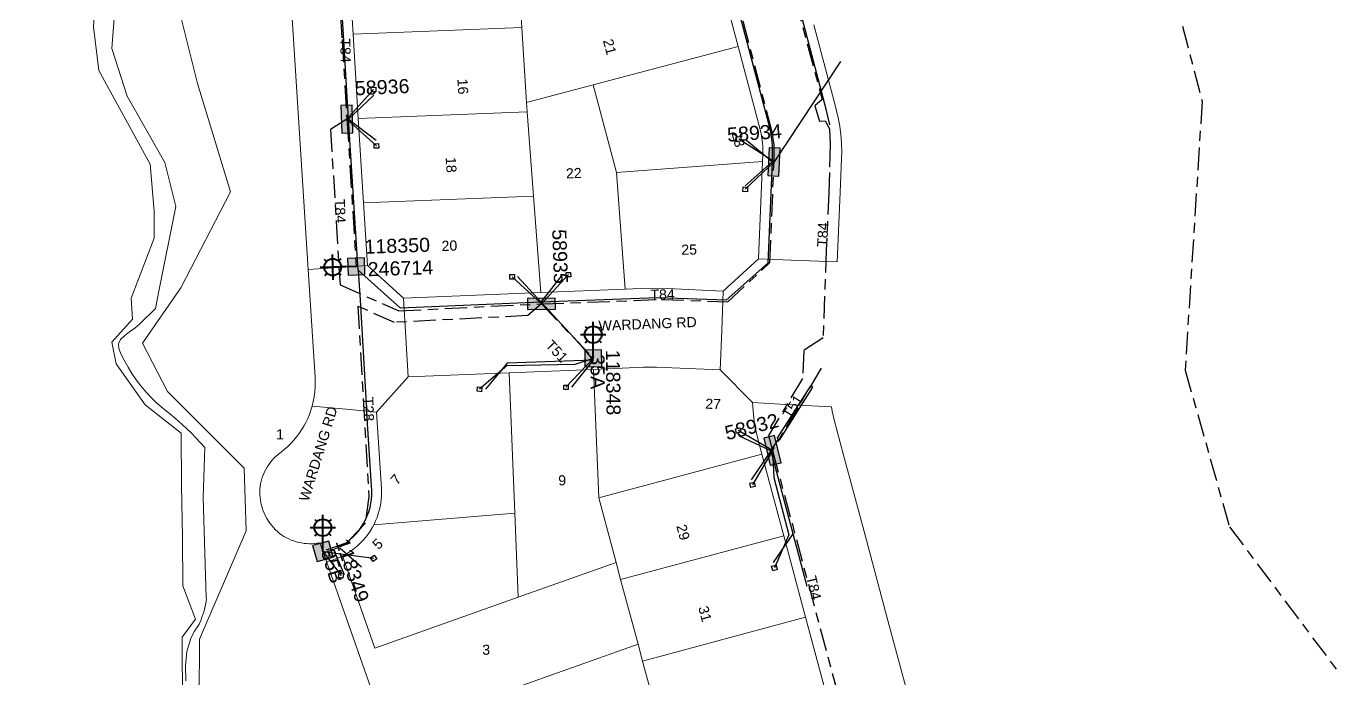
# Model space of a CAD drawing. Header units: metres. Extents: x 300929 to 302247, y 6244220 to 6246836.
# Drawn here: x 301805 to 302038, y 6245014.8 to 6245130.8 of the extents above; entities that cross this region are included whole.
import ezdxf
from ezdxf.enums import TextEntityAlignment as Align

# ---------------------------------------------------------------- set-up
doc = ezdxf.new("R2010")
doc.units = ezdxf.units.M
doc.linetypes.add('Cable Exist UG', pattern=[8.2, 4, -1.2, 1.8, -1.2])
doc.layers.get('0').update_dxf_attribs({"color": 6})
for name, color, linetype in [('_User Miscellaneous1', 7, 'Continuous'), ('Duct_SP_EXT', 7, 'Continuous'), ('Equip_SP_SL_EXT', 7, 'Continuous'), ('Mains_HV_EXT', 7, 'Continuous'), ('Mains_LV_EXT', 7, 'Continuous'), ('Mains_LV_SL_EXT', 7, 'Continuous'), ('Services_SP_EXT', 7, 'Continuous'), ('SupportsUG_SP_LV_EXT', 7, 'Continuous'), ('SupportsUG_SP_LV_SL_EXT', 7, 'Continuous')]:
    doc.layers.add(name, color=color, linetype=linetype)
doc.layers.add('Cadastre Land Parcels_SP_EXT', color=9, linetype='Continuous', lineweight=5)
doc.layers.add('Cadastre Roads_SP_EXT', color=9, linetype='Continuous', lineweight=5)
doc.styles.add('COLUMN_LABEL', font='arial.ttf')
doc.styles.add('iecARIAL', font='arial.ttf', dxfattribs={"height": 2})
doc.styles.add('POLE_LABEL', font='arial.ttf')
doc.styles.get("Standard").update_dxf_attribs({"font": 'arial.ttf'})

# ---------------------------------------------------------------- blocks, each defined once
blk = doc.blocks.new('COLUMN_EXT')
blk.add_hatch(color=256).paths.add_polyline_path([(-1.49, 1.48), (-1.49, -1.49), (1.48, -1.49), (1.48, 1.48)])
blk.add_lwpolyline([(-1.49, -1.49), (1.48, -1.49), (1.48, 1.48), (-1.49, 1.48)], close=True)
for tag, height, style, flags, p in [('ASSET_NUM', 2.5, 'COLUMN_LABEL', 8, (2, 2)), ('STRUCTURE_PLANT_NUMBER', 0.2, 'POLE_LABEL', 9, (1.81, 0.03)), ('STREET_CODE', 0.2, 'COLUMN_LABEL', 9, (1.81, -0.2))]:
    blk.add_attdef(tag, text='', height=height, dxfattribs=dict(style=style, flags=flags)).set_placement(p, align=Align.MIDDLE_LEFT)
at = {"flags": 1}
blk.add_attdef('Z', (1.81, -2.35), '', height=0.2, dxfattribs=at)
at = {"flags": 9}
for tag, p in [('COLUMN_TYPE', (1.81, -0.4)), ('OWNED_BY', (1.81, -0.6)), ('STATE', (1.81, -0.8)), ('USAGE', (1.81, -1)), ('STREETNAME', (1.81, -1.6)), ('SUBURB', (1.81, -1.8)), ('LEGEND', (1.81, -1.2)), ('LOCATION', (1.81, -1.4)), ('NOTES', (1.81, -2))]:
    blk.add_attdef(tag, text='', height=0.2, dxfattribs=at).set_placement(p, align=Align.MIDDLE_LEFT)
blk = doc.blocks.new('PILLAR_EXT')
blk.add_hatch(color=256).paths.add_polyline_path([(-2.475, 0.99), (-2.475, -0.99), (2.475, -0.99), (2.475, 0.99)])
blk.add_lwpolyline([(-2.475, -0.99), (2.475, -0.99), (2.475, 0.99), (-2.475, 0.99)], close=True)
at = {"style": 'iecARIAL', "flags": 8}
blk.add_attdef('ASSET_NUM', (1.5, 3.5), '', height=2.5, dxfattribs=at)
for tag, p, flags in [('OWNED_BY', (0, -0.2), 9), ('STATE', (0, -0.4), 9), ('SUPPORT_TYPE', (0, -0.6), 9), ('STREETNAME', (0, -1.8), 9), ('SUBURB', (0, -2), 1), ('USAGE', (0, -0.8), 9), ('LEGEND', (0, -1), 9), ('LOCATION', (0, -1.2), 9), ('NOTES', (0, -1.4), 9), ('PARENT', (0, -1.6), 9)]:
    blk.add_attdef(tag, p, '', height=0.2, dxfattribs=dict(flags=flags))
blk = doc.blocks.new('SL_LANTERN_EXT')
at = {"lineweight": 40}
for p, q in [((-1.46, 5.68), (-1.06, 5.28)), ((0, 1.97), (0, 6.47)), ((1.46, 5.68), (1.06, 5.28)), ((-2.25, 4.22), (2.25, 4.22)), ((-1.46, 2.76), (-1.06, 3.16)), ((0, 0), (0, 2.72)), ((1.46, 2.76), (1.06, 3.16))]:
    blk.add_line(p, q, dxfattribs=at)
blk.add_circle((0, 4.22), 1.5, dxfattribs=at)
at = {"style": 'iecARIAL', "flags": 8}
blk.add_attdef('ASSET_NUM', (1.5, 1.5), '', height=2.5, dxfattribs=at)
for tag, p, height, flags in [('OPERATING_VOLTAGE', (0.98, -1.65), 0.2, 9), ('ORIENTATION', (0.98, -1.85), 0.2, 9), ('OWNED_BY', (0.98, -2.05), 0.2, 9), ('STATE', (0.98, -2.25), 0.2, 9), ('CONSTRUCTED_VOLTAGE', (0.98, -0.65), 0.2, 9), ('CONTROL_TYPE', (0.98, -0.85), 0.2, 9), ('LANTERN_PURPOSE', (0.98, -1.05), 0.2, 9), ('LANTERN_TYPE', (0.98, -1.25), 0.2, 9), ('NO_PHASES', (0.98, -1.45), 0.2, 9), ('USAGE', (0.98, -2.45), 0.2, 9), ('LNUMBER', (2.18, -3.25), 2.5, 8), ('CEXIST', (0.98, -2.65), 0.2, 9), ('CNEW', (0.98, -2.85), 0.2, 9), ('CNUMBER', (0.98, -3.05), 0.2, 9), ('CREMOVE', (0.98, -3.25), 0.2, 9), ('CREPLACE', (0.98, -3.45), 0.2, 9), ('LKINGHEIGHT', (0.98, -3.65), 0.2, 9), ('LBRACKET', (0.98, -3.85), 0.2, 9), ('LBRACKETVOCAB', (0.98, -4.05), 0.2, 9), ('LCATEGORY', (0.98, -4.25), 0.2, 9), ('LCHARGE1', (0.98, -4.45), 0.2, 9), ('LCHARGE1PERCENT', (0.98, -4.65), 0.2, 9), ('LCHARGE2', (0.98, -4.85), 0.2, 9), ('LCHARGE2PERCENT', (0.98, -5.05), 0.2, 9), ('LCHARGE3', (0.98, -5.25), 0.2, 9), ('LCHARGE3PERCENT', (0.98, -5.45), 0.2, 9), ('LEXIST', (0.98, -5.65), 0.2, 9), ('LLAMP', (0.98, -5.85), 0.2, 9), ('LLAMPVOCAB', (0.98, -6.05), 0.2, 9), ('LMAST', (0.98, -6.25), 0.2, 9), ('LMASTVOCAB', (0.98, -6.45), 0.2, 9), ('LNEW', (0.98, -6.65), 0.2, 9), ('LANTNUMBER', (0.98, -6.85), 0.2, 9), ('STREETNAME', (0.98, -9.25), 0.2, 9), ('SUBURB', (0.98, -9.45), 0.2, 1), ('LOUTREACH', (0.98, -7.25), 0.2, 9), ('LOUTREACHVOCAB', (0.98, -7.45), 0.2, 9), ('LRATECODE', (0.98, -7.65), 0.2, 9), ('LREMOVE', (0.98, -7.85), 0.2, 9), ('LREPLACE', (0.98, -8.05), 0.2, 9), ('LTYPE', (0.98, -8.25), 0.2, 9), ('LTYPEVOCAB', (0.98, -8.45), 0.2, 9), ('LEGEND', (0.98, -8.65), 0.2, 9), ('LOCATION', (0.98, -8.85), 0.2, 9), ('NOTES', (0.98, -9.05), 0.2, 9)]:
    blk.add_attdef(tag, p, '', height=height, dxfattribs=dict(flags=flags))
blk = doc.blocks.new('CCP_EXT')
at = {"flags": 9}
blk.add_attdef('NOTES', text='', height=0.2, dxfattribs=at).set_placement((0, -2), align=Align.MIDDLE_LEFT)
blk.add_wipeout([(0, 0.57), (0.57, 0), (0, -0.57), (-0.57, 0)])
blk.add_lwpolyline([(-0.57, 0), (0, 0.57), (0.57, 0), (0, -0.57), (-0.57, 0)])
at = {"flags": 1}
blk.add_attdef('Z', (0, 0), '', height=0.2, dxfattribs=at)
at = {"flags": 9}
for tag, p in [('CCP_TYPE', (0, 0)), ('CONSTRUCTED_VOLTAGE', (0, -0.2)), ('OPERATING_VOLTAGE', (0, -0.6)), ('ORIENTATION', (0, -0.8)), ('OWNED_BY', (0, -1)), ('STATE', (0, -1.8)), ('NO_PHASES', (0, -0.4)), ('USAGE', (0, -1.2)), ('LEGEND', (0, -1.4)), ('LIFE_SUPPORT', (0, -1.6))]:
    blk.add_attdef(tag, text='', height=0.2, dxfattribs=at).set_placement(p, align=Align.MIDDLE_LEFT)

msp = doc.modelspace()

# ---------------------------------------------------------------- linework, layer by layer
at = {"layer": '_User Miscellaneous1'}
for points in [[(301862.31, 6245114.27), (301860.49, 6245144.22)], [(301947.88, 6245113.24), (301947.25, 6245116.05), (301939.56, 6245145.09)], [(301864.03, 6245087.41), (301864.39, 6245082.08)], [(301864.39, 6245082.08), (301865.27, 6245066.72)], [(301896.56, 6245081.74), (301898.68, 6245079.43)], [(301898.68, 6245079.43), (301903.07, 6245074.66)], [(301903.07, 6245074.66), (301905.82, 6245071.45)], [(301865.27, 6245066.72), (301865.5, 6245062.89)], [(301866.4, 6245049.07), (301865.5, 6245062.89)], [(301937.39, 6245055.29), (301938.72, 6245057.36)], [(301858, 6245037.26), (301859.63, 6245037.79)]]:
    msp.add_lwpolyline(points, dxfattribs=at)
for points in [[(301861.21, 6245038.53, 0.288129), (301866.4, 6245049.07)], [(301860.07, 6245037.98, 0.050229), (301861.21, 6245038.53)], [(301859.63, 6245037.79, 0.071767), (301860.07, 6245037.98)]]:
    msp.add_lwpolyline(points, format="xyb", dxfattribs=at)
at = {"layer": 'Cadastre Land Parcels_SP_EXT', "linetype": 'Continuous'}
for points in [[(301832.75, 6245009.77), (301832.69, 6245022.2), (301835.06, 6245025.36), (301832.86, 6245031.29), (301832.79, 6245039.89), (301832.61, 6245049.19), (301832.52, 6245058.45), (301826.13, 6245063.5), (301820.97, 6245070.79), (301820.18, 6245074.6), (301823.86, 6245078.72), (301823.66, 6245082.43), (301827.75, 6245093.11), (301827.76, 6245097.91), (301827, 6245106.3), (301817.87, 6245122.92), (301816.92, 6245130.71), (301817.39, 6245137.52), (301820.24, 6245148.94), (301820.24, 6245148.94), (301780.29, 6245157.94)], [(301869.12, 6245005.05), (301858.38, 6245035.63), (301857.21, 6245038.96), (301856.74, 6245038.89), (301856.27, 6245038.83), (301855.8, 6245038.8), (301855.32, 6245038.8), (301854.85, 6245038.82), (301854.38, 6245038.86), (301853.91, 6245038.93), (301853.45, 6245039.03), (301852.99, 6245039.15), (301852.54, 6245039.29), (301852.09, 6245039.45), (301851.66, 6245039.64), (301851.24, 6245039.85), (301850.82, 6245040.09), (301850.42, 6245040.34), (301850.04, 6245040.62), (301849.66, 6245040.94), (301849.3, 6245041.29), (301848.96, 6245041.65), (301848.63, 6245042.03), (301848.33, 6245042.42), (301848.05, 6245042.83), (301847.78, 6245043.26), (301847.55, 6245043.7), (301847.33, 6245044.15), (301847.14, 6245044.61), (301846.98, 6245045.08), (301846.84, 6245045.56), (301846.72, 6245046.04), (301846.63, 6245046.53), (301846.56, 6245047.03), (301846.53, 6245047.53), (301846.51, 6245048.02), (301846.53, 6245048.52), (301846.58, 6245049), (301846.66, 6245049.47), (301846.77, 6245049.93), (301846.9, 6245050.39), (301847.05, 6245050.84), (301847.23, 6245051.28), (301847.43, 6245051.71), (301847.65, 6245052.13), (301847.89, 6245052.54), (301848.16, 6245052.94), (301848.45, 6245053.32), (301848.75, 6245053.69), (301849.07, 6245054.04), (301849.41, 6245054.37), (301849.77, 6245054.68), (301850.15, 6245054.98), (301850.44, 6245055.19), (301850.88, 6245055.53), (301851.48, 6245056.09), (301852.04, 6245056.62), (301852.56, 6245057.19), (301853.06, 6245057.78), (301853.53, 6245058.39), (301853.96, 6245059.03), (301854.37, 6245059.69), (301854.73, 6245060.37), (301855.06, 6245061.07), (301855.35, 6245061.78), (301855.61, 6245062.51), (301855.82, 6245063.25), (301856.02, 6245064.09), (301856.18, 6245064.94), (301856.3, 6245065.8), (301856.36, 6245066.66), (301856.39, 6245067.53), (301856.36, 6245068.39), (301855.1, 6245087.55), (301855.1, 6245087.55), (301851.51, 6245144.29)], [(301835.76, 6245011.13), (301835.82, 6245021.84), (301844.08, 6245041.07), (301843.73, 6245052.23), (301830.1, 6245065.85), (301825.64, 6245074.42), (301832.48, 6245084.26), (301841.33, 6245101.38), (301835.44, 6245120.63), (301830.64, 6245139.9)], [(301830.64, 6245139.9), (301835.44, 6245120.63), (301841.33, 6245101.38), (301832.48, 6245084.26), (301825.64, 6245074.42), (301830.1, 6245065.85), (301843.73, 6245052.23), (301844.08, 6245041.07), (301835.82, 6245021.84), (301835.76, 6245011.13)], [(301820.79, 6245134.47), (301820.19, 6245126.81), (301822.94, 6245118.36), (301829.62, 6245106.58), (301831.58, 6245098.73), (301828.62, 6245084), (301827.98, 6245080.62), (301827.41, 6245080.05), (301826.83, 6245079.49), (301826.26, 6245078.93), (301825.68, 6245078.36), (301825.1, 6245077.8), (301824.27, 6245077.12), (301823.34, 6245076.45), (301822.46, 6245075.78), (301821.77, 6245075.08), (301821.42, 6245074.31), (301821.45, 6245073.53), (301821.72, 6245072.71), (301822.15, 6245071.85), (301822.63, 6245071.01), (301823.09, 6245070.2), (301823.77, 6245069.04), (301824.54, 6245067.92), (301825.38, 6245066.84), (301826.27, 6245065.8), (301827.18, 6245064.79), (301828.21, 6245063.78), (301829.32, 6245062.83), (301830.46, 6245061.92), (301831.59, 6245061), (301832.68, 6245060.04), (301833.52, 6245059.24), (301834.35, 6245058.42), (301835.17, 6245057.59), (301835.97, 6245056.75), (301836.76, 6245055.9), (301836.42, 6245047.04), (301837, 6245029.17), (301837.03, 6245028.96), (301836.91, 6245028.18), (301836.75, 6245027.41), (301836.54, 6245026.64), (301836.3, 6245025.89), (301836.03, 6245025.16), (301835.71, 6245024.5), (301835.33, 6245023.87), (301834.93, 6245023.24), (301834.55, 6245022.61), (301834.23, 6245021.95), (301833.57, 6245019.66), (301833.29, 6245017.09), (301833.37, 6245014.44)]]:
    msp.add_lwpolyline(points, dxfattribs=at)
for points in [[(301863.1, 6245129.37), (301893.1, 6245130.57), (301892.98, 6245132.49), (301892.2, 6245145.54), (301862.16, 6245144.35), (301863.1, 6245129.37)], [(301893.93, 6245117.22), (301905.8, 6245120.36), (301931.57, 6245127.18), (301927.73, 6245141.69), (301892.98, 6245132.49), (301893.1, 6245130.57), (301893.93, 6245117.22)], [(301864.03, 6245114.38), (301894.05, 6245115.58), (301893.93, 6245117.22), (301893.1, 6245130.57), (301863.1, 6245129.37), (301864.03, 6245114.38)], [(301931.57, 6245127.18), (301905.8, 6245120.36), (301909.93, 6245104.79), (301935.92, 6245106.73), (301935.97, 6245107.91), (301935.99, 6245108.53), (301935.97, 6245109.32), (301935.91, 6245110.1), (301935.81, 6245110.88), (301935.67, 6245111.65), (301935.49, 6245112.41), (301931.57, 6245127.18)], [(301911.5, 6245084.05), (301909.93, 6245104.79), (301905.8, 6245120.36), (301893.93, 6245117.22), (301894.05, 6245115.58), (301895.19, 6245100.61), (301896.49, 6245083.44), (301911.5, 6245084.05)], [(301864.96, 6245099.39), (301895.19, 6245100.61), (301894.05, 6245115.58), (301864.03, 6245114.38), (301864.96, 6245099.39)], [(301935.18, 6245089.45), (301935.92, 6245106.73), (301909.93, 6245104.79), (301911.5, 6245084.05), (301914.2, 6245084.16), (301917.19, 6245084.2), (301919.01, 6245084.15), (301928.91, 6245083.72), (301935.18, 6245089.45)], [(301896.49, 6245083.44), (301895.19, 6245100.61), (301864.96, 6245099.39), (301865.66, 6245088.23), (301872.04, 6245082.46), (301896.49, 6245083.44)], [(301891.87, 6245044.21), (301890.85, 6245069.18), (301872.9, 6245068.45), (301867.28, 6245062.21), (301868.13, 6245048.62), (301868.15, 6245047.96), (301868.14, 6245047.31), (301868.1, 6245046.65), (301868.02, 6245046), (301867.91, 6245045.36), (301867.76, 6245044.72), (301867.58, 6245044.09), (301867.37, 6245043.47), (301867.12, 6245042.86), (301866.85, 6245042.27), (301866.8, 6245042.17), (301891.87, 6245044.21)], [(301892.48, 6245029.29), (301909.87, 6245035.46), (301906.79, 6245046.94), (301905.86, 6245069.79), (301890.85, 6245069.18), (301891.87, 6245044.21), (301892.48, 6245029.29)], [(301928.39, 6245069.72), (301918.4, 6245070.15), (301917.03, 6245070.19), (301914.77, 6245070.16), (301905.86, 6245069.79), (301906.79, 6245046.94), (301935.79, 6245054.72), (301935.12, 6245057.21), (301934.76, 6245058.68), (301934.48, 6245060.18), (301934.28, 6245061.68), (301934.16, 6245063.2), (301934.13, 6245063.89), (301928.39, 6245069.72)], [(301939.68, 6245040.22), (301935.79, 6245054.72), (301906.79, 6245046.94), (301909.87, 6245035.46), (301910.68, 6245032.44), (301939.68, 6245040.22)], [(301892.48, 6245029.29), (301891.87, 6245044.21), (301866.8, 6245042.17), (301866.49, 6245041.6), (301866.15, 6245041.04), (301865.77, 6245040.5), (301865.38, 6245039.98), (301864.95, 6245039.48), (301864.5, 6245039), (301864.03, 6245038.55), (301863.53, 6245038.12), (301863.01, 6245037.72), (301862.47, 6245037.35), (301861.91, 6245037.01), (301861.34, 6245036.7), (301861.21, 6245036.63), (301866.97, 6245020.22), (301892.48, 6245029.29)], [(301943.57, 6245025.73), (301939.68, 6245040.22), (301910.68, 6245032.44), (301913.77, 6245020.94), (301914.58, 6245017.94), (301943.57, 6245025.73)], [(301892.48, 6245029.29), (301866.97, 6245020.22), (301861.21, 6245036.63), (301860.61, 6245036.35), (301860, 6245036.11), (301859.38, 6245035.9), (301858.76, 6245035.72), (301858.38, 6245035.63), (301869.12, 6245005.05), (301913.77, 6245020.94), (301910.68, 6245032.44), (301909.87, 6245035.46), (301892.48, 6245029.29)], [(301918.47, 6245003.44), (301947.47, 6245011.23), (301943.57, 6245025.73), (301914.58, 6245017.94), (301917.68, 6245006.4), (301918.47, 6245003.44)], [(301914.58, 6245017.94), (301913.77, 6245020.94), (301869.12, 6245005.05), (301878.47, 6244978.42), (301878.99, 6244978.78), (301879.53, 6244979.11), (301880.09, 6244979.41), (301880.66, 6244979.69), (301881.24, 6244979.94), (301881.84, 6244980.15), (301882.44, 6244980.34), (301883.06, 6244980.49), (301878.81, 6244992.56), (301917.68, 6245006.4), (301914.58, 6245017.94)]]:
    msp.add_lwpolyline(points, close=True, dxfattribs=at)
at = {"layer": 'Duct_SP_EXT'}
for p, q in [((301938.52, 6245057.49), (301944.47, 6245066.87)), ((301938.93, 6245057.23), (301944.87, 6245066.61)), ((301944.47, 6245066.87), (301944.67, 6245066.74)), ((301944.87, 6245066.61), (301944.67, 6245066.74)), ((301938.52, 6245057.49), (301938.72, 6245057.36)), ((301938.93, 6245057.23), (301938.72, 6245057.36))]:
    msp.add_line(p, q, dxfattribs=at)
at = {"layer": 'Mains_LV_EXT', "linetype": 'Cable Exist UG'}
for points in [[(301860.19, 6245144.21), (301860.31, 6245140.89), (301861.15, 6245128.42), (301862.01, 6245114.26)], [(301939.26, 6245145.01), (301939.66, 6245143.5), (301946.49, 6245117.76), (301945.22, 6245116.67), (301946.05, 6245113.9), (301947.07, 6245113.99), (301947.79, 6245112.57), (301947.94, 6245109.74), (301947.8, 6245104.78), (301947.7, 6245101.31)], [(301947.7, 6245101.31), (301947.25, 6245091), (301946.67, 6245075.41), (301943.26, 6245073.14), (301943.02, 6245068.18), (301936.95, 6245058.02), (301937.67, 6245055.37)], [(301896.58, 6245081.44), (301905.81, 6245071.75)], [(301946.33, 6245070.02), (301937.67, 6245055.37)]]:
    msp.add_lwpolyline(points, dxfattribs=at)
at = {"layer": 'Mains_LV_SL_EXT', "linetype": 'Cable Exist UG'}
msp.add_lwpolyline([(301862.01, 6245114.26), (301863.66, 6245088.09)], dxfattribs=at)
at = {"layer": 'Services_SP_EXT'}
msp.add_lwpolyline([(301949.76, 6245124.52), (301937.95, 6245106.68)], dxfattribs=at)

# ---------------------------------------------------------------- block references
at = {"layer": 'Equip_SP_SL_EXT'}
ref = msp.add_blockref('SL_LANTERN_EXT', (301863.7, 6245088.09), dxfattribs=dict(at, rotation=91.6440303426773))
ref.add_attrib('ASSET_NUM', '118350', dxfattribs={"layer": '0', "height": 2.5, "rotation": 1.8622, "style": 'iecARIAL'}).set_placement((301865.2, 6245089.59), align=Align.BOTTOM_LEFT)
ref = msp.add_blockref('SL_LANTERN_EXT', (301905.81, 6245071.75), dxfattribs=at)
ref.add_attrib('ASSET_NUM', '118348', dxfattribs={"layer": '0', "height": 2.5, "rotation": 270.5868, "style": 'iecARIAL'}).set_placement((301907.31, 6245073.25), align=Align.BOTTOM_LEFT)
ref = msp.add_blockref('SL_LANTERN_EXT', (301857.74, 6245037.44), dxfattribs=at)
ref.add_attrib('ASSET_NUM', '118349', dxfattribs={"layer": '0', "height": 2.5, "rotation": 288.5586, "style": 'iecARIAL'}).set_placement((301859.24, 6245038.94), align=Align.BOTTOM_LEFT)
at = {"layer": 'SupportsUG_SP_LV_EXT'}
ref = msp.add_blockref('PILLAR_EXT', (301862.01, 6245114.26), dxfattribs=dict(at, rotation=91.6440303426773))
ref.add_attrib('ASSET_NUM', '58936', dxfattribs={"layer": '0', "height": 2.5, "rotation": 2.5748, "style": 'iecARIAL'}).set_placement((301863.51, 6245117.76), align=Align.BOTTOM_LEFT)
ref = msp.add_blockref('PILLAR_EXT', (301937.95, 6245106.68), dxfattribs=dict(at, rotation=267.4791053809613))
ref.add_attrib('ASSET_NUM', '58934', dxfattribs={"layer": '0', "height": 2.5, "rotation": 3.9853, "style": 'iecARIAL'}).set_placement((301939.45, 6245110.18), align=Align.BOTTOM_RIGHT)
ref = msp.add_blockref('PILLAR_EXT', (301896.58, 6245081.44), dxfattribs=dict(at, rotation=180.9634670667966))
ref.add_attrib('ASSET_NUM', '58935', dxfattribs={"layer": '0', "height": 2.5, "rotation": 271.9064, "style": 'iecARIAL'}).set_placement((301898.08, 6245084.94), align=Align.BOTTOM_RIGHT)
ref = msp.add_blockref('PILLAR_EXT', (301937.67, 6245055.37), dxfattribs=dict(at, rotation=283.6618862857958))
ref.add_attrib('ASSET_NUM', '58932', dxfattribs={"layer": '0', "height": 2.5, "rotation": 14.4274, "style": 'iecARIAL'}).set_placement((301939.17, 6245058.87), align=Align.BOTTOM_RIGHT)
at = {"layer": 'SupportsUG_SP_LV_SL_EXT'}
ref = msp.add_blockref('COLUMN_EXT', (301863.66, 6245088.09), dxfattribs=dict(at, rotation=91.6440303426773))
ref.add_attrib('ASSET_NUM', '246714', dxfattribs={"layer": '0', "height": 2.5, "rotation": 1.8622, "style": 'COLUMN_LABEL'}).set_placement((301865.66, 6245088.84), align=Align.TOP_LEFT)
ref = msp.add_blockref('COLUMN_EXT', (301905.81, 6245071.75), dxfattribs=dict(at, rotation=0.6651675776626025))
ref.add_attrib('ASSET_NUM', '35A', dxfattribs={"layer": '0', "height": 2.5, "rotation": 270.5868, "style": 'COLUMN_LABEL'}).set_placement((301907.81, 6245072.5), align=Align.TOP_LEFT)
ref = msp.add_blockref('COLUMN_EXT', (301857.74, 6245037.44), dxfattribs=dict(at, rotation=15.43120870530743))
ref.add_attrib('ASSET_NUM', '35B', dxfattribs={"layer": '0', "height": 2.5, "rotation": 287.0731, "style": 'COLUMN_LABEL'}).set_placement((301859.74, 6245038.19), align=Align.TOP_LEFT)

# ---------------------------------------------------------------- texts
at = {"layer": 'Cadastre Land Parcels_SP_EXT'}
for s, rotation, p in [('21', 284.8414, (301907.52, 6245128.25)), ('16', 273.5694, (301881.64, 6245121.42)), ('23', 284.8416, (301930.37, 6245111.81)), ('18', 273.569, (301879.56, 6245107.49)), ('22', 2.3219, (301900.99, 6245103.72)), ('20', 2.3219, (301878.87, 6245090.82)), ('25', 1.096, (301921.48, 6245090.16)), ('27', 357.4917, (301925.69, 6245062.81)), ('7', 47.9441, (301870.93, 6245049.1)), ('9', 2.3219, (301899.62, 6245049.14)), ('29', 284.9999, (301920.56, 6245041.95)), ('5', 43.5702, (301867.58, 6245037.62)), ('31', 284.9998, (301924.46, 6245027.45))]:
    msp.add_text(s, height=1.8, rotation=rotation, dxfattribs=at).set_placement(p)
for s, p in [('1', (301849.41, 6245057.35)), ('3', (301886.07, 6245019.05))]:
    msp.add_text(s, height=1.8, dxfattribs=at).set_placement(p)
at = {"layer": 'Cadastre Roads_SP_EXT'}
for rotation, p in [(2.3219, (301906.79, 6245076.63)), (72.7242, (301855.18, 6245046.18))]:
    msp.add_text('WARDANG RD', height=1.8, rotation=rotation, dxfattribs=at).set_placement(p)
at = {"layer": 'Mains_LV_EXT'}
for s, rotation, p in [('T84', 271.7163, (301860.79, 6245128.61)), ('T84', 272.29, (301859.83, 6245100.09)), ('T84', 87.1604, (301947.4, 6245091.54)), ('T84', 1.0359, (301915.98, 6245082.17)), ('T51', 313.0758, (301897.18, 6245073.99)), ('T28', 272.1403, (301864.89, 6245064.86)), ('T51', 57.5587, (301940.89, 6245060.85)), ('T84', 283.6619, (301943.64, 6245032.85))]:
    msp.add_text(s, height=1.8, rotation=rotation, dxfattribs=at).set_placement(p)

# ---------------------------------------------------------------- next in the draw order: block references
at = {"layer": 'Services_SP_EXT'}
for p, rotation in [((301866.76, 6245119.52), 46.77081756171741), ((301867.25, 6245109.51), 316.7343924668854), ((301931.7, 6245110.73), 145.9088631400031), ((301932.83, 6245101.8), 222.4609627144094), ((301891.39, 6245086.25), 135.944854295557), ((301901.39, 6245086.63), 46.0535290469754), ((301885.58, 6245066.25), 219.2680783483855), ((301900.96, 6245066.6), 225.610830229387), ((301931.56, 6245058.92), 148.6079488475131), ((301934.12, 6245049.25), 238.6437739633048), ((301866.79, 6245036.2), 350.9949770484632), ((301860.96, 6245033.15), 305.6773439681738), ((301938.03, 6245034.5), 330.9823253140155)]:
    msp.add_blockref('CCP_EXT', p, dxfattribs=dict(at, rotation=rotation))

# ---------------------------------------------------------------- next in the draw order: linework, layer by layer
at = {"layer": '_User Miscellaneous1'}
for points in [[(301929.38, 6245142.12), (301937.25, 6245112.36), (301937.64, 6245109.78), (301937.65, 6245106.69)], [(301862.31, 6245114.27), (301866.81, 6245118.56)], [(301896.56, 6245081.74), (301871.52, 6245080.67), (301864.03, 6245087.41), (301862.31, 6245114.27)], [(301862.31, 6245114.27), (301867.2, 6245110.55)], [(301937.65, 6245106.69), (301933.04, 6245110.49)], [(301937.65, 6245106.69), (301936.85, 6245088.66), (301929.46, 6245082.12), (301917.31, 6245082.5), (301896.56, 6245081.74)], [(301937.65, 6245106.69), (301932.85, 6245102.44)], [(301896.56, 6245081.74), (301892.34, 6245086.28)], [(301896.56, 6245081.74), (301900.34, 6245086.59)], [(301905.82, 6245071.45), (301890.53, 6245070.87), (301886.64, 6245066.29)], [(301905.82, 6245071.45), (301901.96, 6245066.63)], [(301937.39, 6245055.29), (301931.82, 6245057.92)], [(301937.39, 6245055.29), (301933.87, 6245050.18)], [(301937.39, 6245055.29), (301943.77, 6245031.23)], [(301941.3, 6245040.54), (301937.78, 6245035.46)], [(301860.72, 6245038.07), (301864.58, 6245034.66)], [(301859.63, 6245037.79), (301861.54, 6245033.3)]]:
    msp.add_lwpolyline(points, dxfattribs=at)
at = {"layer": 'Cadastre Roads_SP_EXT', "linetype": 'Continuous'}
for points in [[(301851.51, 6245144.29), (301855.1, 6245087.55), (301860.47, 6245087.89), (301860.47, 6245087.89), (301865.66, 6245088.23), (301864.96, 6245099.39), (301864.03, 6245114.38), (301863.1, 6245129.37), (301862.16, 6245144.35)], [(301927.73, 6245141.69), (301931.57, 6245127.18), (301935.49, 6245112.41), (301935.67, 6245111.65), (301935.81, 6245110.88), (301935.91, 6245110.1), (301935.97, 6245109.32), (301935.99, 6245108.53), (301935.97, 6245107.91), (301935.92, 6245106.73), (301935.18, 6245089.45), (301940.99, 6245089.23), (301949.17, 6245088.92), (301949.69, 6245101.22), (301949.96, 6245107.3), (301949.99, 6245108.48), (301949.95, 6245110), (301949.84, 6245111.52), (301949.64, 6245113.02), (301949.37, 6245114.52), (301949.02, 6245115.99), (301948.88, 6245116.52), (301945.03, 6245131.03)], [(301961.94, 6245011.32), (301958.04, 6245025.81), (301954.15, 6245040.3), (301950.26, 6245054.8), (301948.63, 6245060.84), (301948.44, 6245061.61), (301948.3, 6245062.38), (301948.2, 6245063.13), (301948.2, 6245063.13), (301939.97, 6245063.57), (301934.13, 6245063.89), (301934.16, 6245063.2), (301934.28, 6245061.68), (301934.48, 6245060.18), (301934.76, 6245058.68), (301935.12, 6245057.21), (301935.79, 6245054.72), (301939.68, 6245040.22), (301943.57, 6245025.73), (301947.47, 6245011.23)]]:
    msp.add_lwpolyline(points, dxfattribs=at)
for points in [[(301928.91, 6245083.72), (301919.01, 6245084.15), (301917.19, 6245084.2), (301914.2, 6245084.16), (301911.5, 6245084.05), (301896.49, 6245083.44), (301872.04, 6245082.46), (301872.47, 6245075.46), (301872.9, 6245068.45), (301890.85, 6245069.18), (301905.86, 6245069.79), (301914.77, 6245070.16), (301917.03, 6245070.19), (301918.4, 6245070.15), (301928.39, 6245069.72), (301928.65, 6245076.72), (301928.91, 6245083.72)], [(301867.28, 6245062.21), (301862.51, 6245062.65), (301855.82, 6245063.25), (301855.61, 6245062.51), (301855.35, 6245061.78), (301855.06, 6245061.07), (301854.73, 6245060.37), (301854.37, 6245059.69), (301853.96, 6245059.03), (301853.53, 6245058.39), (301853.06, 6245057.78), (301852.56, 6245057.19), (301852.04, 6245056.62), (301851.48, 6245056.09), (301850.88, 6245055.53), (301850.44, 6245055.19), (301850.15, 6245054.98), (301849.77, 6245054.68), (301849.41, 6245054.37), (301849.07, 6245054.04), (301848.75, 6245053.69), (301848.45, 6245053.32), (301848.16, 6245052.94), (301847.89, 6245052.54), (301847.65, 6245052.13), (301847.43, 6245051.71), (301847.23, 6245051.28), (301847.05, 6245050.84), (301846.9, 6245050.39), (301846.77, 6245049.93), (301846.66, 6245049.47), (301846.58, 6245049), (301846.53, 6245048.52), (301846.51, 6245048.02), (301846.53, 6245047.53), (301846.56, 6245047.03), (301846.63, 6245046.53), (301846.72, 6245046.04), (301846.84, 6245045.56), (301846.98, 6245045.08), (301847.14, 6245044.61), (301847.33, 6245044.15), (301847.55, 6245043.7), (301847.78, 6245043.26), (301848.05, 6245042.83), (301848.33, 6245042.42), (301848.63, 6245042.03), (301848.96, 6245041.65), (301849.3, 6245041.29), (301849.66, 6245040.94), (301850.04, 6245040.62), (301850.42, 6245040.34), (301850.82, 6245040.09), (301851.24, 6245039.85), (301851.66, 6245039.64), (301852.09, 6245039.45), (301852.54, 6245039.29), (301852.99, 6245039.15), (301853.45, 6245039.03), (301853.91, 6245038.93), (301854.38, 6245038.86), (301854.85, 6245038.82), (301855.32, 6245038.8), (301855.8, 6245038.8), (301856.27, 6245038.83), (301856.74, 6245038.89), (301857.21, 6245038.96), (301858.38, 6245035.63), (301858.76, 6245035.72), (301859.38, 6245035.9), (301860, 6245036.11), (301860.61, 6245036.35), (301861.21, 6245036.63), (301861.34, 6245036.7), (301861.91, 6245037.01), (301862.47, 6245037.35), (301863.01, 6245037.72), (301863.53, 6245038.12), (301864.03, 6245038.55), (301864.5, 6245039), (301864.95, 6245039.48), (301865.38, 6245039.98), (301865.77, 6245040.5), (301866.15, 6245041.04), (301866.49, 6245041.6), (301866.8, 6245042.17), (301866.85, 6245042.27), (301867.12, 6245042.86), (301867.37, 6245043.47), (301867.58, 6245044.09), (301867.76, 6245044.72), (301867.91, 6245045.36), (301868.02, 6245046), (301868.1, 6245046.65), (301868.14, 6245047.31), (301868.15, 6245047.96), (301868.13, 6245048.62), (301867.28, 6245062.21)]]:
    msp.add_lwpolyline(points, close=True, dxfattribs=at)
at = {"layer": 'Mains_HV_EXT', "linetype": 'Cable Exist UG'}
msp.add_lwpolyline([(301939.89, 6245201.33), (301942.43, 6245192.99), (301982.01, 6245200.54), (301992.01, 6245189.25), (301996.13, 6245186.37), (302014.07, 6245117.41), (302011.05, 6245069.66), (302018.95, 6245041.77), (302038.02, 6245016.35)], dxfattribs=at)
at = {"layer": 'Mains_LV_EXT', "linetype": 'Cable Exist UG'}
for points in [[(301937.95, 6245106.68), (301937.95, 6245109.71), (301937.64, 6245111.97), (301930.2, 6245140.32), (301929.67, 6245142.21)], [(301862.01, 6245114.26), (301859.09, 6245112.45), (301860.79, 6245084.81), (301871.23, 6245080.2), (301896.58, 6245081.44)], [(301896.58, 6245081.44), (301917.94, 6245082.22), (301929.74, 6245081.78), (301937.22, 6245088.77), (301937.95, 6245106.68)], [(301896.58, 6245081.44), (301894.2, 6245079.34), (301870.46, 6245078.14), (301863.96, 6245081), (301865.92, 6245047.16), (301865.3, 6245042.43), (301862.09, 6245039.03), (301857.74, 6245037.44)], [(301937.67, 6245055.37), (301953.29, 6244997.26)]]:
    msp.add_lwpolyline(points, dxfattribs=at)
at = {"layer": 'Services_SP_EXT'}
for points in [[(301862.01, 6245114.26), (301866.76, 6245119.52)], [(301862.01, 6245114.26), (301867.25, 6245109.51)], [(301937.95, 6245106.68), (301931.7, 6245110.73)], [(301937.95, 6245106.68), (301932.83, 6245101.8)], [(301896.58, 6245081.44), (301891.39, 6245086.25)], [(301896.58, 6245081.44), (301901.39, 6245086.63)], [(301905.81, 6245071.75), (301902.56, 6245070.65), (301890.45, 6245070.42), (301885.58, 6245066.25)], [(301905.81, 6245071.75), (301900.96, 6245066.6)], [(301937.67, 6245055.37), (301931.56, 6245058.92)], [(301937.67, 6245055.37), (301934.12, 6245049.25)], [(301937.67, 6245055.37), (301937.91, 6245050.56), (301940.61, 6245040.37), (301938.03, 6245034.5)], [(301857.74, 6245037.44), (301866.79, 6245036.2)], [(301857.74, 6245037.44), (301860.96, 6245033.15)]]:
    msp.add_lwpolyline(points, dxfattribs=at)

doc.saveas('drawing.dxf')
